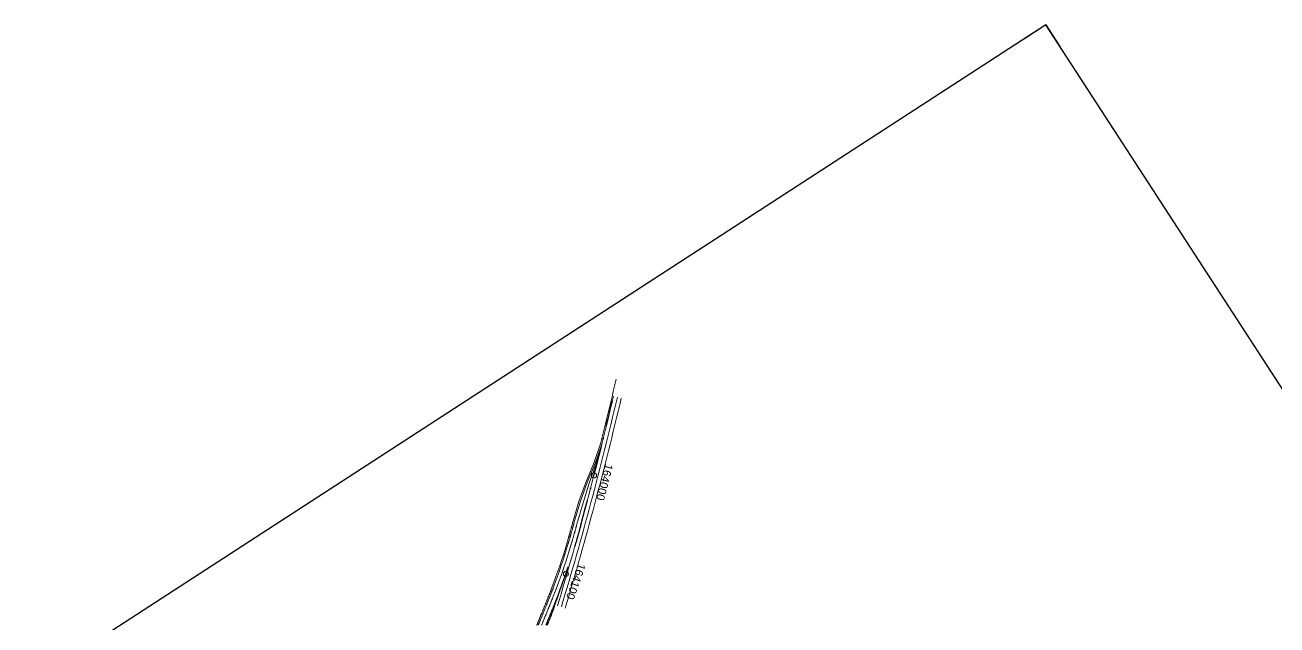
# Model space of a CAD drawing. Extents: x 2610184 to 2620710, y 1263771 to 1270672.
# Drawn here: x 2611679 to 2612900, y 1270086 to 1270672 of the extents above; entities that cross this region are included whole.
import ezdxf

# ---------------------------------------------------------------- set-up
doc = ezdxf.new("R2010")
doc.units = 0
doc.header["$LTSCALE"] = 5
doc.linetypes.add('DASHDOT', pattern=[10, 5, -2.5, 0, -2.5])
doc.layers.get('0').update_dxf_attribs({"color": 1, "linetype": 'CONTINUOUS'})
doc.layers.add('Grundriss_77', color=7, linetype='CONTINUOUS')
doc.layers.add('Titelblatt', color=7, linetype='CONTINUOUS')
doc.styles.add('ARIAL', font='arial.ttf')

# ---------------------------------------------------------------- blocks, each defined once
blk = doc.blocks.new('CDWK_PTTYP10')
at = {"color": 0, "lineweight": -2}
blk.add_circle((0, 0), 0.5, dxfattribs=at)

msp = doc.modelspace()

# ---------------------------------------------------------------- linework, layer by layer
at = {"layer": 'Grundriss_77', "color": 1, "linetype": 'Continuous', "lineweight": 18}
for points in [[(2612255.4, 1270326.6), (2612255.4, 1270326.5, -0.004717), (2612240.3, 1270263.3), (2612233.6, 1270244.4), (2612225.9, 1270225.7), (2612219, 1270206.9), (2612213, 1270186), (2612212.9, 1270185.5), (2612212.7, 1270185.1), (2612212.6, 1270184.6), (2612212.5, 1270184.1), (2612212.3, 1270183.6), (2612212.2, 1270183.1), (2612212.1, 1270182.7), (2612211.9, 1270182.2), (2612211.8, 1270181.7), (2612211.7, 1270181.2), (2612211.5, 1270180.7), (2612211.4, 1270180.3), (2612211.3, 1270179.8), (2612211.1, 1270179.3), (2612211, 1270178.8), (2612210.9, 1270178.3), (2612210.7, 1270177.9), (2612210.6, 1270177.4), (2612210.5, 1270176.9), (2612210.3, 1270176.4), (2612210.2, 1270175.9), (2612210.1, 1270175.5), (2612209.9, 1270175), (2612209.8, 1270174.5), (2612209.7, 1270174), (2612209.5, 1270173.6), (2612209.4, 1270173.1), (2612209.3, 1270172.6), (2612209.1, 1270172.1), (2612209, 1270171.7), (2612208.9, 1270171.2), (2612208.7, 1270170.7), (2612208.6, 1270170.2), (2612208.4, 1270169.8), (2612208.3, 1270169.3), (2612208.2, 1270168.8), (2612208, 1270168.3), (2612207.9, 1270167.9), (2612207.8, 1270167.4), (2612207.6, 1270166.9), (2612207.5, 1270166.4), (2612207.3, 1270166), (2612207.2, 1270165.5, -0.018925), (2612192.8, 1270123.1), (2612192.7, 1270122.6), (2612192.5, 1270122.1), (2612192.3, 1270121.7), (2612192.1, 1270121.2), (2612191.9, 1270120.8), (2612191.8, 1270120.3), (2612191.6, 1270119.8), (2612191.4, 1270119.4), (2612191.2, 1270118.9), (2612191.1, 1270118.5), (2612190.9, 1270118), (2612190.7, 1270117.5), (2612190.5, 1270117.1), (2612190.3, 1270116.6), (2612190.1, 1270116.1), (2612190, 1270115.7), (2612189.8, 1270115.2), (2612189.6, 1270114.8), (2612189.4, 1270114.3), (2612189.2, 1270113.8), (2612189.1, 1270113.4), (2612188.9, 1270112.9), (2612188.7, 1270112.5), (2612188.5, 1270112), (2612188.3, 1270111.5), (2612188.1, 1270111.1), (2612187.9, 1270110.6), (2612187.8, 1270110.1), (2612187.6, 1270109.7), (2612187.4, 1270109.2), (2612187.2, 1270108.8), (2612187, 1270108.3), (2612186.8, 1270107.8), (2612186.6, 1270107.4), (2612186.5, 1270106.9), (2612186.3, 1270106.4), (2612186.1, 1270106), (2612185.9, 1270105.5), (2612185.7, 1270105.1), (2612185.5, 1270104.6), (2612185.3, 1270104.1), (2612185.1, 1270103.7), (2612185, 1270103.2), (2612184.8, 1270102.7), (2612184.6, 1270102.3), (2612184.4, 1270101.8), (2612184.2, 1270101.4), (2612184, 1270100.9), (2612183.8, 1270100.4), (2612183.6, 1270100), (2612183.5, 1270099.5), (2612183.3, 1270099), (2612183.1, 1270098.6), (2612182.9, 1270098.1), (2612182.7, 1270097.6), (2612182.5, 1270097.2), (2612182.3, 1270096.7), (2612182.1, 1270096.2), (2612181.9, 1270095.8), (2612181.7, 1270095.3), (2612181.6, 1270094.8), (2612181.4, 1270094.4), (2612181.2, 1270093.9), (2612181, 1270093.4), (2612180.8, 1270093), (2612180.6, 1270092.5), (2612180.4, 1270092), (2612180.2, 1270091.6), (2612180, 1270091.1), (2612179.9, 1270090.6), (2612179.7, 1270090.2), (2612179.5, 1270089.7), (2612179.3, 1270089.2), (2612179.1, 1270088.8), (2612178.9, 1270088.3), (2612178.7, 1270087.8), (2612178.5, 1270087.3), (2612178.3, 1270086.9), (2612178.2, 1270086.4), (2612178, 1270085.9)], [(2612241.6, 1270263), (2612234.9, 1270244), (2612227.2, 1270225.4), (2612220.3, 1270206.5), (2612214.3, 1270185.7), (2612214.1, 1270185.2), (2612214, 1270184.7), (2612213.9, 1270184.2), (2612213.7, 1270183.7), (2612213.6, 1270183.3), (2612213.5, 1270182.8), (2612213.3, 1270182.3), (2612213.2, 1270181.8), (2612213.1, 1270181.3), (2612212.9, 1270180.9), (2612212.8, 1270180.4), (2612212.7, 1270179.9), (2612212.5, 1270179.4), (2612212.4, 1270178.9), (2612212.3, 1270178.5), (2612212.1, 1270178), (2612212, 1270177.5), (2612211.9, 1270177), (2612211.7, 1270176.6), (2612211.6, 1270176.1), (2612211.5, 1270175.6), (2612211.3, 1270175.1), (2612211.2, 1270174.6), (2612211.1, 1270174.2), (2612210.9, 1270173.7), (2612210.8, 1270173.2), (2612210.6, 1270172.7), (2612210.5, 1270172.3), (2612210.4, 1270171.8), (2612210.2, 1270171.3), (2612210.1, 1270170.8), (2612210, 1270170.3), (2612209.8, 1270169.9), (2612209.7, 1270169.4), (2612209.6, 1270168.9), (2612209.4, 1270168.4), (2612209.3, 1270168), (2612209.1, 1270167.5), (2612209, 1270167), (2612208.9, 1270166.5), (2612208.7, 1270166.1), (2612208.6, 1270165.6), (2612208.4, 1270165.1, -0.018925), (2612194, 1270122.6), (2612193.9, 1270122.1), (2612193.7, 1270121.7), (2612193.5, 1270121.2), (2612193.3, 1270120.8), (2612193.2, 1270120.3), (2612193, 1270119.8), (2612192.8, 1270119.4), (2612192.6, 1270118.9), (2612192.4, 1270118.4), (2612192.3, 1270118), (2612192.1, 1270117.5), (2612191.9, 1270117.1), (2612191.7, 1270116.6), (2612191.5, 1270116.1), (2612191.4, 1270115.7), (2612191.2, 1270115.2), (2612191, 1270114.7), (2612190.8, 1270114.3), (2612190.6, 1270113.8), (2612190.4, 1270113.4), (2612190.3, 1270112.9), (2612190.1, 1270112.4), (2612189.9, 1270112), (2612189.7, 1270111.5), (2612189.5, 1270111), (2612189.3, 1270110.6), (2612189.2, 1270110.1), (2612189, 1270109.7), (2612188.8, 1270109.2), (2612188.6, 1270108.7), (2612188.4, 1270108.3), (2612188.2, 1270107.8), (2612188, 1270107.3), (2612187.9, 1270106.9), (2612187.7, 1270106.4), (2612187.5, 1270106), (2612187.3, 1270105.5), (2612187.1, 1270105), (2612186.9, 1270104.6), (2612186.7, 1270104.1), (2612186.5, 1270103.6), (2612186.4, 1270103.2), (2612186.2, 1270102.7), (2612186, 1270102.3), (2612185.8, 1270101.8), (2612185.6, 1270101.3), (2612185.4, 1270100.9), (2612185.2, 1270100.4), (2612185, 1270099.9), (2612184.8, 1270099.5), (2612184.7, 1270099), (2612184.5, 1270098.5), (2612184.3, 1270098.1), (2612184.1, 1270097.6), (2612183.9, 1270097.1), (2612183.7, 1270096.7), (2612183.5, 1270096.2), (2612183.3, 1270095.7), (2612183.1, 1270095.3), (2612183, 1270094.8), (2612182.8, 1270094.3), (2612182.6, 1270093.9), (2612182.4, 1270093.4), (2612182.2, 1270092.9), (2612182, 1270092.5), (2612181.8, 1270092), (2612181.6, 1270091.5), (2612181.4, 1270091.1), (2612181.2, 1270090.6), (2612181.1, 1270090.1), (2612180.9, 1270089.7), (2612180.7, 1270089.2), (2612180.5, 1270088.7), (2612180.3, 1270088.3), (2612180.1, 1270087.8), (2612179.9, 1270087.3), (2612179.7, 1270086.9), (2612179.5, 1270086.4)], [(2612182.7, 1270086.2), (2612182.9, 1270086.7), (2612183.1, 1270087.1), (2612183.3, 1270087.6), (2612183.5, 1270088.1), (2612183.7, 1270088.5), (2612183.8, 1270089), (2612184, 1270089.5), (2612184.2, 1270089.9), (2612184.4, 1270090.4), (2612184.6, 1270090.9), (2612184.8, 1270091.3), (2612185, 1270091.8), (2612185.2, 1270092.3), (2612185.4, 1270092.8), (2612185.5, 1270093.2), (2612185.7, 1270093.7), (2612185.9, 1270094.2), (2612186.1, 1270094.6), (2612186.3, 1270095.1), (2612186.5, 1270095.6), (2612186.7, 1270096), (2612186.9, 1270096.5), (2612187.1, 1270097), (2612187.3, 1270097.4), (2612187.4, 1270097.9), (2612187.6, 1270098.3), (2612187.8, 1270098.8), (2612188, 1270099.3), (2612188.2, 1270099.7), (2612188.4, 1270100.2), (2612188.6, 1270100.7), (2612188.8, 1270101.1), (2612188.9, 1270101.6), (2612189.1, 1270102.1), (2612189.3, 1270102.5), (2612189.5, 1270103), (2612189.7, 1270103.4), (2612189.9, 1270103.9), (2612190.1, 1270104.4), (2612190.3, 1270104.8), (2612190.4, 1270105.3), (2612190.6, 1270105.8), (2612190.8, 1270106.2), (2612191, 1270106.7), (2612191.2, 1270107.2), (2612191.4, 1270107.6), (2612191.6, 1270108.1), (2612191.8, 1270108.5), (2612191.9, 1270109), (2612192.1, 1270109.5), (2612192.3, 1270109.9), (2612192.5, 1270110.4), (2612192.7, 1270110.9), (2612192.9, 1270111.3), (2612193, 1270111.8), (2612193.2, 1270112.3), (2612193.4, 1270112.7), (2612193.6, 1270113.2), (2612193.8, 1270113.6), (2612194, 1270114.1), (2612194.1, 1270114.6), (2612194.3, 1270115), (2612194.5, 1270115.5), (2612194.7, 1270116), (2612194.9, 1270116.4), (2612195.1, 1270116.9), (2612195.2, 1270117.4), (2612195.4, 1270117.8), (2612195.6, 1270118.3), (2612195.8, 1270118.7), (2612196, 1270119.2), (2612196.1, 1270119.7), (2612196.3, 1270120.1), (2612196.5, 1270120.6), (2612196.7, 1270121.1), (2612196.8, 1270121.5, 0.018925), (2612211.3, 1270164.3), (2612211.5, 1270164.7), (2612211.6, 1270165.2), (2612211.7, 1270165.7), (2612211.9, 1270166.2), (2612212, 1270166.6), (2612212.2, 1270167.1), (2612212.3, 1270167.6), (2612212.4, 1270168.1), (2612212.6, 1270168.6), (2612212.7, 1270169), (2612212.8, 1270169.5), (2612213, 1270170), (2612213.1, 1270170.5), (2612213.3, 1270170.9), (2612213.4, 1270171.4), (2612213.5, 1270171.9), (2612213.7, 1270172.4), (2612213.8, 1270172.9), (2612213.9, 1270173.3), (2612214.1, 1270173.8), (2612214.2, 1270174.3), (2612214.3, 1270174.8), (2612214.5, 1270175.3), (2612214.6, 1270175.7), (2612214.8, 1270176.2), (2612214.9, 1270176.7), (2612215, 1270177.2), (2612215.2, 1270177.7), (2612215.3, 1270178.1), (2612215.4, 1270178.6), (2612215.6, 1270179.1), (2612215.7, 1270179.6), (2612215.8, 1270180.1), (2612216, 1270180.5), (2612216.1, 1270181), (2612216.2, 1270181.5), (2612216.4, 1270182), (2612216.5, 1270182.5), (2612216.6, 1270183), (2612216.7, 1270183.4), (2612216.9, 1270183.9), (2612217, 1270184.4), (2612217.1, 1270184.9), (2612223.2, 1270205.8), (2612229.1, 1270224.9), (2612235.8, 1270243.8), (2612241.6, 1270263)]]:
    msp.add_lwpolyline(points, format="xyb", dxfattribs=at)
at = {"layer": 'Grundriss_77', "color": 1, "linetype": 'DASHDOT', "lineweight": 25}
for points in [[(2612220.9, 1270183.9), (2612220.7, 1270183.4), (2612220.6, 1270182.9), (2612220.5, 1270182.4), (2612220.4, 1270181.9), (2612220.2, 1270181.4), (2612220.1, 1270181), (2612220, 1270180.5), (2612219.8, 1270180), (2612219.7, 1270179.5), (2612219.6, 1270179), (2612219.4, 1270178.6), (2612219.3, 1270178.1), (2612219.2, 1270177.6), (2612219, 1270177.1), (2612218.9, 1270176.6), (2612218.8, 1270176.1), (2612218.6, 1270175.7), (2612218.5, 1270175.2), (2612218.3, 1270174.7), (2612218.2, 1270174.2), (2612218.1, 1270173.7), (2612217.9, 1270173.3), (2612217.8, 1270172.8), (2612217.7, 1270172.3), (2612217.5, 1270171.8), (2612217.4, 1270171.3), (2612217.3, 1270170.8), (2612217.1, 1270170.4), (2612217, 1270169.9), (2612216.8, 1270169.4), (2612216.7, 1270168.9), (2612216.6, 1270168.4), (2612216.4, 1270168), (2612216.3, 1270167.5), (2612216.2, 1270167), (2612216, 1270166.5), (2612215.9, 1270166), (2612215.7, 1270165.6), (2612215.6, 1270165.1), (2612215.5, 1270164.6), (2612215.3, 1270164.1), (2612215.2, 1270163.6), (2612215, 1270163.2)], [(2612200.5, 1270120.2), (2612200.3, 1270119.7), (2612200.1, 1270119.2), (2612199.9, 1270118.8), (2612199.8, 1270118.3), (2612199.6, 1270117.8), (2612199.4, 1270117.4), (2612199.2, 1270116.9), (2612199, 1270116.4), (2612198.8, 1270116), (2612198.7, 1270115.5), (2612198.5, 1270115), (2612198.3, 1270114.6), (2612198.1, 1270114.1), (2612197.9, 1270113.6), (2612197.8, 1270113.2), (2612197.6, 1270112.7), (2612197.4, 1270112.2), (2612197.2, 1270111.8), (2612197, 1270111.3), (2612196.8, 1270110.8), (2612196.6, 1270110.4), (2612196.5, 1270109.9), (2612196.3, 1270109.4), (2612196.1, 1270109), (2612195.9, 1270108.5), (2612195.7, 1270108), (2612195.5, 1270107.6), (2612195.3, 1270107.1), (2612195.2, 1270106.6), (2612195, 1270106.2), (2612194.8, 1270105.7), (2612194.6, 1270105.2), (2612194.4, 1270104.8), (2612194.2, 1270104.3), (2612194, 1270103.9), (2612193.9, 1270103.4), (2612193.7, 1270102.9), (2612193.5, 1270102.5), (2612193.3, 1270102), (2612193.1, 1270101.5), (2612192.9, 1270101.1), (2612192.7, 1270100.6), (2612192.5, 1270100.1), (2612192.3, 1270099.7), (2612192.2, 1270099.2), (2612192, 1270098.7), (2612191.8, 1270098.3), (2612191.6, 1270097.8), (2612191.4, 1270097.4), (2612191.2, 1270096.9), (2612191, 1270096.4), (2612190.8, 1270096)], [(2612190.8, 1270096), (2612190.7, 1270095.5), (2612190.5, 1270095), (2612190.3, 1270094.6), (2612190.1, 1270094.1), (2612189.9, 1270093.6), (2612189.7, 1270093.2), (2612189.5, 1270092.7), (2612189.3, 1270092.2), (2612189.1, 1270091.8), (2612188.9, 1270091.3), (2612188.8, 1270090.8), (2612188.6, 1270090.4), (2612188.4, 1270089.9), (2612188.2, 1270089.4), (2612188, 1270089), (2612187.8, 1270088.5), (2612187.6, 1270088), (2612187.4, 1270087.6), (2612187.2, 1270087.1), (2612187.1, 1270086.6), (2612186.9, 1270086.2)]]:
    msp.add_lwpolyline(points, dxfattribs=at)
at = {"layer": 'Grundriss_77', "color": 1, "linetype": 'Continuous', "lineweight": 18}
msp.add_lwpolyline([(2612200.5, 1270120.2), (2612200.3, 1270119.7), (2612200.2, 1270119.2), (2612200, 1270118.7), (2612199.8, 1270118.2), (2612199.7, 1270117.8), (2612199.5, 1270117.3), (2612199.4, 1270116.8), (2612199.2, 1270116.3), (2612199.1, 1270115.9), (2612198.9, 1270115.4), (2612198.7, 1270114.9), (2612198.6, 1270114.4), (2612198.4, 1270114), (2612198.3, 1270113.5), (2612198.1, 1270113), (2612197.9, 1270112.5), (2612197.8, 1270112.1), (2612197.6, 1270111.6), (2612197.5, 1270111.1), (2612197.3, 1270110.6), (2612197.1, 1270110.2), (2612197, 1270109.7), (2612196.8, 1270109.2), (2612196.7, 1270108.7), (2612196.5, 1270108.3), (2612196.3, 1270107.8), (2612196.2, 1270107.3), (2612196, 1270106.8), (2612195.8, 1270106.4), (2612195.7, 1270105.9), (2612195.5, 1270105.4), (2612195.3, 1270104.9), (2612195.2, 1270104.5), (2612195, 1270104), (2612194.9, 1270103.5), (2612194.7, 1270103), (2612194.5, 1270102.6), (2612194.4, 1270102.1), (2612194.2, 1270101.6), (2612194, 1270101.2), (2612193.9, 1270100.7), (2612193.7, 1270100.2), (2612193.5, 1270099.7), (2612193.4, 1270099.3), (2612193.2, 1270098.8), (2612193, 1270098.3), (2612192.9, 1270097.8), (2612192.7, 1270097.4), (2612192.5, 1270096.9), (2612192.4, 1270096.4), (2612192.2, 1270095.9), (2612192, 1270095.5), (2612191.9, 1270095), (2612191.7, 1270094.5), (2612191.5, 1270094.1), (2612191.3, 1270093.6), (2612191.1, 1270093.1), (2612190.9, 1270092.7), (2612190.7, 1270092.2), (2612190.5, 1270091.7), (2612190.3, 1270091.3), (2612190.1, 1270090.8), (2612190, 1270090.3), (2612189.8, 1270089.9), (2612189.6, 1270089.4), (2612189.4, 1270088.9), (2612189.2, 1270088.5), (2612189, 1270088), (2612188.8, 1270087.5), (2612188.6, 1270087.1), (2612188.4, 1270086.6), (2612188.3, 1270086.1)], dxfattribs=at)
at = {"layer": 'Grundriss_77', "color": 1, "linetype": 'DASHDOT', "lineweight": 25}
for centre, radius, start, end in [((2608898.4, 1271094.6), 3445, 344.6707, 347.1117), ((2611639.8, 1270333.9), 600, 339.1284, 343.4651)]:
    msp.add_arc(centre, radius, start, end, dxfattribs=at)
at = {"layer": 'Grundriss_77', "color": 251, "linetype": 'Continuous', "lineweight": 18}
for radius in [3445, 3448.9, 3452.8]:
    msp.add_arc((2608898.4, 1271094.6), radius, 343.3077, 346.8311, dxfattribs=at)
at = {"layer": 'Titelblatt', "color": 7, "linetype": 'Continuous', "lineweight": -3}
for q in [(2612653.9, 1270658.8, 2.5), (2612688.5, 1270651.4, 2.5)]:
    msp.add_line((2612674.9, 1270672.4, 2.5), q, dxfattribs=at)
at = {"layer": 'Titelblatt', "color": 7, "linetype": 'Continuous', "lineweight": -3, "elevation": 2.5}
msp.add_lwpolyline([(2610183.8, 1269055.2), (2613614.2, 1263771), (2616105.3, 1265388.2), (2612674.9, 1270672.4), (2610183.8, 1269055.2)], dxfattribs=at)

# ---------------------------------------------------------------- block references
at = {"layer": 'Grundriss_77', "color": 1, "lineweight": 18, "xscale": 5, "yscale": 5}
for p in [(2612233.8, 1270232.5), (2612206.4, 1270136.3)]:
    msp.add_blockref('CDWK_PTTYP10', p, dxfattribs=at)

# ---------------------------------------------------------------- texts
at = {"layer": 'Grundriss_77', "color": 1, "lineweight": 18, "style": 'ARIAL'}
for s, rotation, p in [('164000', 255.5074, (2612245, 1270244.4)), ('164100', 250.7731, (2612218.5, 1270147.3))]:
    msp.add_text(s, height=7.81, rotation=rotation, dxfattribs=at).set_placement(p)

doc.saveas('drawing.dxf')
